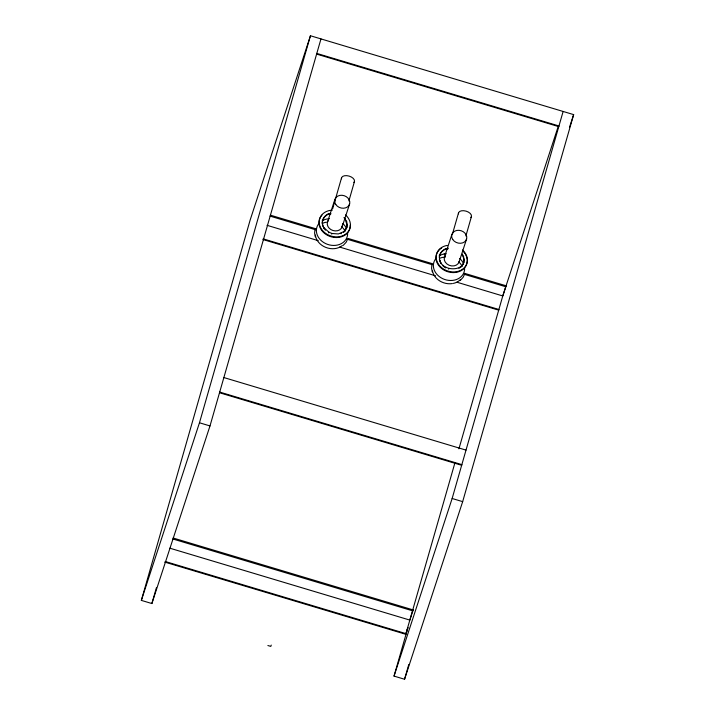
<?xml version="1.0" encoding="UTF-8"?>
<svg xmlns="http://www.w3.org/2000/svg" width="715" height="715" viewBox="0 0 715 715"><rect width="100%" height="100%" fill="white"/><g stroke="black" fill="none" stroke-linecap="round" stroke-linejoin="round"><path stroke-width="1.07" d="M315.029 229.122L314.591 233.09L315.288 236.817M322.572 225.109C321.133 219.916 325.03 214.241 330.276 213.374M322.224 223.268L322.769 219.916M347.177 224.43L346.846 227.129L343.593 232.277L346.632 227.781L347.177 224.43L346.659 221.668L343.978 217.476M432.012 264.175L431.574 268.143L432.262 271.87M439.314 257.418C439.43 252.618 443.622 248.775 448.242 248.141M439.752 254.96C435.784 273.613 472.436 273.452 462.319 254.084L462.104 254.737C465.34 259.107 464.008 266.052 458.905 268.322M320.972 38.905L209.996 425.934L151.875 603.54L141.347 600.385L250.179 219.934L310.444 35.75L573.653 114.615L462.668 501.644L404.556 679.25L394.028 676.095L407.943 627.591L405.754 634.294L164.665 562.062M141.347 600.385L199.467 422.78L310.444 35.75M151.875 603.54L156.415 587.721M332.654 208.798L341.547 177.803M348.902 200.897L354.425 181.655M452.398 234.225L458.529 212.847M465.885 235.95L471.4 216.708M405.754 634.294L454.937 462.766M458.932 448.832L502.86 295.644L558.272 126.278M173.119 538.002L413.136 609.913L412.859 610.896L172.842 538.976M456.921 282.211L502.797 295.956L506.086 285.777L464.482 273.309M394.028 676.095L452.139 498.489L563.125 111.46M404.556 679.25L408.792 664.485M322.554 220.569L323.922 217.458M323.707 218.12L325.808 215.421M322.438 222.615L322.742 226.029L325.423 230.221M325.593 216.073L328.319 213.928M324.065 228.666L322.957 225.377M327.434 222.222L334.852 199.53M328.721 232.858L328.936 232.205L324.279 228.005M331.742 234.136L331.957 233.474L338.356 233.948L343.808 231.624M342.199 226.646L349.617 203.954M345.336 219.031L346.963 225.082M341.082 233.769L341.305 233.108M346.444 222.32L346.659 221.668M345.479 230.239L345.694 229.578M346.632 227.781L346.846 227.129M271.235 645.082L270.806 646.396L267.875 645.52M439.537 255.621L440.905 252.511M440.681 253.164L442.791 250.465M439.94 260.421L439.725 261.082L439.376 259.241M442.576 251.126L445.293 248.981M441.262 263.057L441.039 263.719L440.163 261.958M444.408 257.275L451.835 234.583M443.086 266.043L443.3 265.39M445.919 267.258L445.704 267.911L443.952 266.668M448.716 269.189L448.931 268.527M466.6 239.007L459.173 261.699A7.704 6.355 18.1 0 1 449.092 265.256A7.704 6.355 18.1 0 1 445.114 255.773M463.427 257.373L463.642 256.712M460.567 267.33L460.791 266.668M463.937 260.135L464.151 259.474M462.462 265.292L462.676 264.63M463.615 262.834L463.829 262.173M569.489 127.315L573.653 114.615M413.136 609.913L409.847 620.093L169.83 548.182M347.713 238.917L346.158 242.242L343.2 245.415M464.696 273.961L463.141 277.295L460.397 280.298M328.096 214.589L331.045 213.749M445.079 249.633L448.028 248.802M444.167 253.888L446.258 253.807M270.333 215.144L316.209 228.88M348.205 238.47L432.477 263.719M270.056 216.118L315.923 229.864M346.855 239.132L432.2 264.702M464.205 274.292L505.8 286.76M267.044 225.323L318.247 240.66M339.58 247.05L435.587 275.82M263.165 238.855L498.909 309.488L498.695 310.158L262.941 239.516M223.867 377.556L466.01 450.11M199.467 422.78L209.996 425.934M452.139 498.489L462.668 501.644M165.952 561.713L405.968 633.633M328.936 232.205L331.957 233.474M467.199 260.376A15.882 13.085 18.1 0 1 445.07 270.672A15.882 13.085 18.1 0 1 441.7 247.953M463.695 252.02A15.882 13.085 18.1 0 1 464.875 253.557M465.385 254.352A15.882 13.085 18.1 0 1 466.225 256.033M466.546 256.882A15.882 13.085 18.1 0 1 467.136 259.5M462.516 249.955A15.882 13.085 18.1 0 1 461.121 270.145A15.882 13.085 18.1 0 1 437.821 263.165A15.882 13.085 18.1 0 1 447.313 245.397M464.616 268.268A15.882 13.085 18.1 0 1 444.399 279.377A15.882 13.085 18.1 0 1 436.32 258.097M439.117 255.845A15.882 13.085 18.1 0 1 444.507 253.95M459.718 258.508A15.882 13.085 18.1 0 1 463.642 263.924M460.585 279.431A15.882 13.085 18.1 0 1 453.364 283.399M452.398 283.578A15.882 13.085 18.1 0 1 432.486 271.012M439.716 258.294A15.882 13.085 18.1 0 1 445.427 257.043M458.646 261.797A15.882 13.085 18.1 0 1 462.176 266.364M458.44 213.857A6.721 3.807 16 0 1 466.153 211.157A6.721 3.807 16 0 1 470.881 217.583M350.216 225.323A15.882 13.085 18.1 0 1 329.999 236.433A15.882 13.085 18.1 0 1 321.92 215.152M345.533 214.902A15.882 13.085 18.1 0 1 343.584 235.378A15.882 13.085 18.1 0 1 320.284 227.004A15.882 13.085 18.1 0 1 332.323 210.156M347.633 233.215A15.882 13.085 18.1 0 1 327.416 244.324A15.882 13.085 18.1 0 1 319.337 223.044M322.143 220.801A15.882 13.085 18.1 0 1 329.526 218.71M342.735 223.455A15.882 13.085 18.1 0 1 346.659 228.871M342.297 245.594A15.882 13.085 18.1 0 1 325.852 247.426A15.882 13.085 18.1 0 1 315.378 235.083M322.733 223.241A15.882 13.085 18.1 0 1 326.451 222.186M341.663 226.744A15.882 13.085 18.1 0 1 345.193 231.32M341.457 178.804A6.721 3.807 16 0 1 349.17 176.105A6.721 3.807 16 0 1 353.898 182.531M342.396 224.993A7.704 6.355 18.1 0 1 333.065 230.543A7.704 6.355 18.1 0 1 328.131 220.721M316.808 53.419L316.593 54.081L558.746 126.635L558.96 125.974L316.808 53.419M219.702 392.07L219.487 392.732L461.631 465.286L461.854 464.625L219.702 392.07M452.765 239.552A7.704 6.355 18.1 0 0 465.894 240.508A7.704 6.355 18.1 0 0 459.003 230.319A7.704 6.355 18.1 0 0 452.765 239.552M335.782 204.499A7.704 6.355 18.1 0 0 348.92 205.464A7.704 6.355 18.1 0 0 342.02 195.275A7.704 6.355 18.1 0 0 335.782 204.499"/></g></svg>
